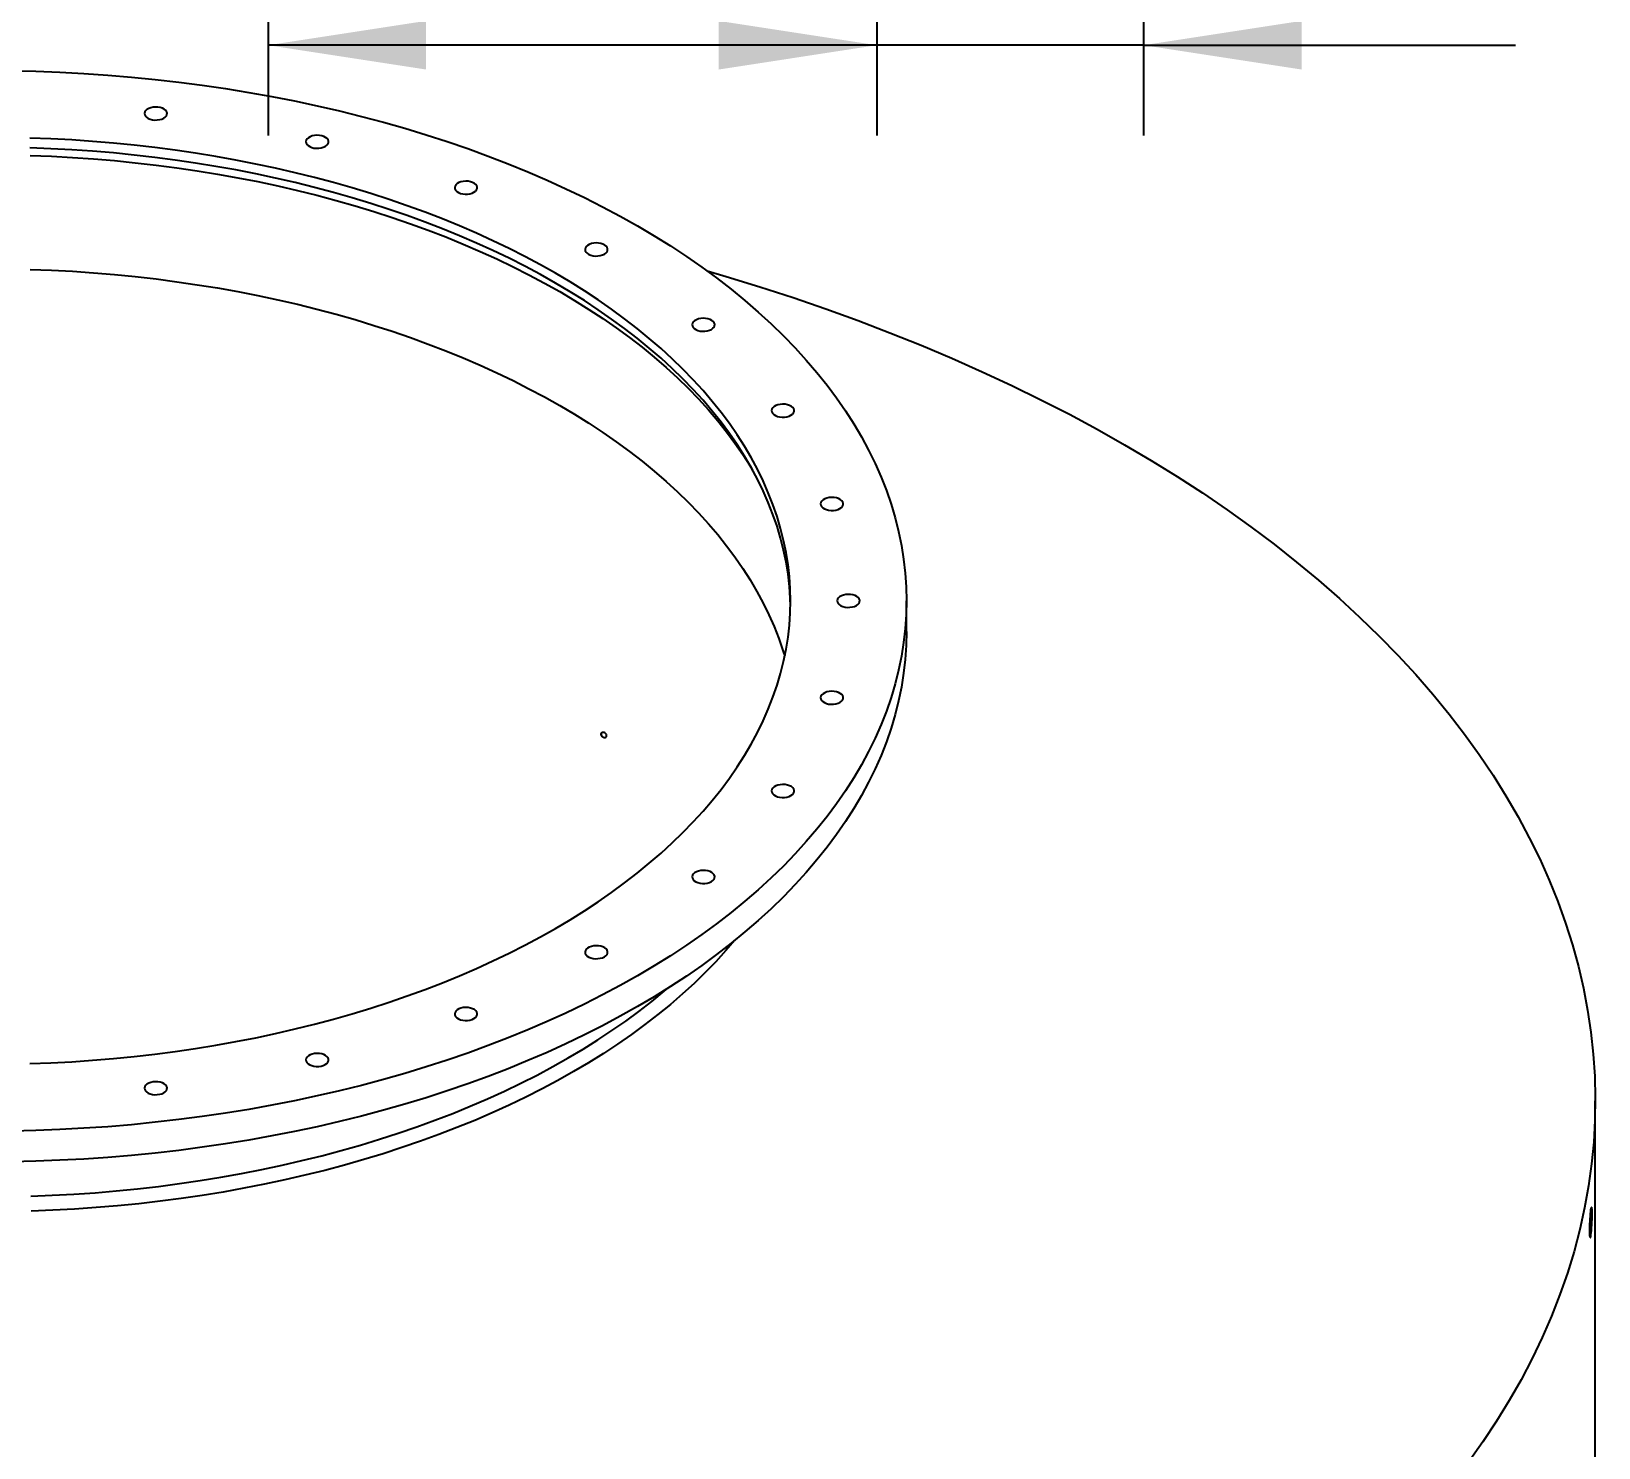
# Model space of a CAD drawing. Header units: millimetres. Extents: x 0 to 594, y 0 to 420.
# Drawn here: x 362.85 to 397.54, y 94.04 to 125.39 of the extents above; entities that cross this region are included whole.
import ezdxf

# ---------------------------------------------------------------- set-up
doc = ezdxf.new("R2010")
doc.units = ezdxf.units.MM
doc.layers.add('10', color=7, linetype='Continuous')
doc.styles.add('SLDTEXTSTYLE0', font='TXT', dxfattribs={"width": 0.7})
doc.dimstyles.new('SLDDIMSTYLE4', dxfattribs={"dimtxt": 3.5, "dimasz": 3.5, "dimexe": 0, "dimexo": 0.0625, "dimgap": 0.875, "dimtad": 2, "dimdec": 0, "dimlfac": 30, "dimrnd": 1e-09, "dimzin": 12, "dimdsep": 46, "dimtxsty": 'SLDTEXTSTYLE0', "dimsah": 1, "dimcen": 0.09, "dimadec": 0, "dimazin": 3, "dimtfac": 1, "dimtdec": 0, "dimtmove": 0, "dimatfit": 0, "dimfxl": 0, "dimfrac": 2, "dimtolj": 1, "dimtzin": 12, "dimarcsym": 0})
doc.dimstyles.new('SLDDIMSTYLE5', dxfattribs={"dimtxt": 3.5, "dimasz": 3.5, "dimexe": 0, "dimexo": 0.0625, "dimgap": 0.875, "dimtad": 2, "dimdec": 0, "dimlfac": 30, "dimrnd": 1e-09, "dimzin": 12, "dimdsep": 46, "dimtxsty": 'SLDTEXTSTYLE0', "dimsah": 1, "dimcen": 0.09, "dimadec": 0, "dimazin": 3, "dimtfac": 1, "dimtdec": 0, "dimtofl": 0, "dimtmove": 0, "dimatfit": 3, "dimfxl": 0, "dimfrac": 2, "dimtolj": 1, "dimtzin": 12, "dimarcsym": 0})

# ---------------------------------------------------------------- blocks, each defined once
blk = doc.blocks.new('_D_32')
at = {"layer": '10'}
for p, q in [((381.559, 138.612), (381.559, 123.079)), ((368.085, 134.996), (368.085, 123.079)), ((381.559, 125.079), (368.085, 125.079))]:
    blk.add_line(p, q, dxfattribs=at)
for points in [[(368.085, 125.079), (371.585, 124.54), (371.585, 125.617)], [(381.559, 125.079), (378.059, 125.617), (378.059, 124.54)]]:
    blk.add_solid(points, dxfattribs=at)
at = {"layer": '10', "insert": (371.185, 129.591), "char_height": 3.5, "attachment_point": 1, "style": 'SLDTEXTSTYLE0'}
blk.add_mtext('404', dxfattribs=at)
blk = doc.blocks.new('_D_33')
at = {"layer": '10'}
for p, q in [((387.466, 141.704), (387.466, 123.079)), ((381.559, 138.612), (381.559, 123.079)), ((381.559, 125.079), (374.829, 125.079)), ((387.466, 125.079), (381.559, 125.079)), ((387.466, 125.079), (395.701, 125.079))]:
    blk.add_line(p, q, dxfattribs=at)
for points in [[(381.559, 125.079), (378.059, 125.617), (378.059, 124.54)], [(387.466, 125.079), (390.966, 124.54), (390.966, 125.617)]]:
    blk.add_solid(points, dxfattribs=at)
at = {"layer": '10', "insert": (389.591, 129.591), "char_height": 3.5, "attachment_point": 1, "style": 'SLDTEXTSTYLE0'}
blk.add_mtext('177', dxfattribs=at)

msp = doc.modelspace()

# ---------------------------------------------------------------- linework, layer by layer
at = {"color": 7, "linetype": 'Continuous', "lineweight": 25}
for p, q in [((382.2169, 112.1004), (382.2169, 112.7809)), ((397.4669, 39.9726), (397.4669, 101.7122)), ((397.385, 99.3579), (397.3845, 99.3579)), ((397.3562, 98.6919), (397.3567, 98.6919))]:
    msp.add_line(p, q, dxfattribs=at)
at = {"color": 7, "linetype": 'Continuous', "lineweight": 25, "flags": 128}
for points in [[(362.4158, 124.515), (362.9477, 124.503), (363.4789, 124.4829), (364.0089, 124.4547), (364.5376, 124.4186), (365.0644, 124.3745), (365.589, 124.3225), (366.1111, 124.2625), (366.6302, 124.1947), (367.1462, 124.1191), (367.6585, 124.0357), (368.1669, 123.9445), (368.6709, 123.8458), (369.1703, 123.7394), (369.6648, 123.6255), (370.1538, 123.5042), (370.6372, 123.3756), (371.1147, 123.2397), (371.5857, 123.0966), (372.0502, 122.9464), (372.5077, 122.7893), (372.9578, 122.6253), (373.4004, 122.4546), (373.8352, 122.2772), (374.2617, 122.0934), (374.6797, 121.9031), (375.089, 121.7066), (375.4892, 121.504), (375.8801, 121.2954), (376.2614, 121.081), (376.6328, 120.8609), (376.9941, 120.6352), (377.3451, 120.4042), (377.6855, 120.1679), (378.015, 119.9266), (378.3335, 119.6804), (378.6408, 119.4294), (378.9365, 119.1739), (379.2205, 118.914), (379.4927, 118.65), (379.7528, 118.3818), (380.0007, 118.1099), (380.2361, 117.8343), (380.4589, 117.5552), (380.6691, 117.2729), (380.8663, 116.9874), (381.0506, 116.6991), (381.2217, 116.4082), (381.3795, 116.1147), (381.524, 115.8189), (381.655, 115.5211), (381.7725, 115.2214), (381.8764, 114.92), (381.9665, 114.6171), (382.0429, 114.313), (382.1055, 114.0078), (382.1542, 113.7018), (382.189, 113.3952), (382.2099, 113.0881), (382.2169, 112.7809), (382.2099, 112.4736), (382.189, 112.1665), (382.1542, 111.8599), (382.1055, 111.5539), (382.0429, 111.2487), (381.9665, 110.9446), (381.8764, 110.6417), (381.7725, 110.3404), (381.655, 110.0406), (381.524, 109.7428), (381.3795, 109.447), (381.2217, 109.1536), (381.0506, 108.8626), (380.8663, 108.5743), (380.6691, 108.2889), (380.4589, 108.0065), (380.2361, 107.7274), (380.0007, 107.4518), (379.7528, 107.1799), (379.4927, 106.9118), (379.2205, 106.6477), (378.9365, 106.3878), (378.6408, 106.1323), (378.3335, 105.8813), (378.015, 105.6351), (377.6855, 105.3938), (377.3451, 105.1575), (376.9941, 104.9265), (376.6328, 104.7008), (376.2614, 104.4807), (375.8801, 104.2663), (375.4892, 104.0577), (375.089, 103.8551), (374.6797, 103.6586), (374.2617, 103.4683), (373.8352, 103.2845), (373.4004, 103.1071), (372.9578, 102.9364), (372.5077, 102.7724), (372.0502, 102.6153), (371.5857, 102.4651), (371.1147, 102.3221), (370.6372, 102.1861), (370.1538, 102.0575), (369.6648, 101.9362), (369.1703, 101.8223), (368.6709, 101.716), (368.1669, 101.6172), (367.6585, 101.5261), (367.1462, 101.4426), (366.6302, 101.367), (366.1111, 101.2992), (365.589, 101.2392), (365.0644, 101.1872), (364.5376, 101.1431), (364.0089, 101.107), (363.4789, 101.0789), (362.9477, 101.0588), (362.4158, 101.0467)], [(365.7768, 123.4648), (365.8106, 123.4892), (365.8347, 123.5171), (365.8477, 123.5474), (365.8492, 123.5786), (365.839, 123.6092), (365.8176, 123.6379), (365.7861, 123.6633), (365.7458, 123.6841), (365.6988, 123.6995), (365.6471, 123.7086), (365.5932, 123.7111), (365.5397, 123.7069), (365.4889, 123.6962), (365.4434, 123.6794), (365.4051, 123.6573), (365.376, 123.631), (365.3574, 123.6017), (365.3501, 123.5708), (365.3545, 123.5397), (365.3703, 123.5098), (365.3969, 123.4827), (365.433, 123.4595), (365.477, 123.4412), (365.5266, 123.4289), (365.5797, 123.423), (365.6337, 123.4239), (365.6862, 123.4314), (365.7346, 123.4453), (365.7768, 123.4648)], [(374.4465, 105.5284), (374.771, 105.7208), (375.0867, 105.9179), (375.3934, 106.1198), (375.6908, 106.3262), (375.9788, 106.5371), (376.2571, 106.7523), (376.5255, 106.9715), (376.7839, 107.1948), (377.0321, 107.4219), (377.2699, 107.6526), (377.4972, 107.8869), (377.7137, 108.1245), (377.9195, 108.3653), (378.1142, 108.6092), (378.2978, 108.8559), (378.4701, 109.1053), (378.6311, 109.3572), (378.7806, 109.6114), (378.9186, 109.8679), (379.0448, 110.1263), (379.1593, 110.3865), (379.2619, 110.6484), (379.3527, 110.9118), (379.4315, 111.1764), (379.4982, 111.4421), (379.5529, 111.7088), (379.5954, 111.9761), (379.6258, 112.2441), (379.6441, 112.5124), (379.6502, 112.7809), (379.6441, 113.0493), (379.6258, 113.3176), (379.5954, 113.5856), (379.5529, 113.853), (379.4982, 114.1196), (379.4315, 114.3853), (379.3527, 114.65), (379.2619, 114.9133), (379.1593, 115.1752), (379.0448, 115.4354), (378.9186, 115.6939), (378.7806, 115.9503), (378.6311, 116.2045), (378.4701, 116.4565), (378.2978, 116.7058), (378.1142, 116.9525), (377.9195, 117.1964), (377.7137, 117.4372), (377.4972, 117.6748), (377.2699, 117.9091), (377.0321, 118.1399), (376.7839, 118.3669), (376.5255, 118.5902), (376.2571, 118.8095), (375.9788, 119.0246), (375.6908, 119.2355), (375.3934, 119.4419), (375.0867, 119.6438), (374.771, 119.841), (374.4465, 120.0333), (374.1133, 120.2206), (373.7717, 120.4029), (373.422, 120.5799), (373.0644, 120.7516), (372.6992, 120.9179), (372.3265, 121.0785), (371.9467, 121.2335), (371.5599, 121.3827), (371.1666, 121.5259), (370.7669, 121.6632), (370.361, 121.7944), (369.9494, 121.9194), (369.5323, 122.0382), (369.1099, 122.1506), (368.6825, 122.2566), (368.2505, 122.3561), (367.8142, 122.449), (367.3737, 122.5353), (366.9295, 122.615), (366.4819, 122.6879), (366.0311, 122.7539), (365.5774, 122.8132), (365.1212, 122.8656), (364.6628, 122.9111), (364.2025, 122.9496), (363.7406, 122.9812), (363.2775, 123.0057), (362.8134, 123.0233)], [(369.3504, 122.839), (369.3843, 122.8633), (369.4083, 122.8913), (369.4214, 122.9216), (369.4228, 122.9528), (369.4126, 122.9834), (369.3913, 123.0121), (369.3597, 123.0374), (369.3195, 123.0583), (369.2724, 123.0736), (369.2208, 123.0828), (369.1669, 123.0853), (369.1133, 123.0811), (369.0626, 123.0704), (369.017, 123.0536), (368.9788, 123.0315), (368.9497, 123.0052), (368.931, 122.9759), (368.9237, 122.945), (368.9281, 122.9139), (368.944, 122.884), (368.9706, 122.8569), (369.0067, 122.8336), (369.0506, 122.8154), (369.1003, 122.8031), (369.1534, 122.7972), (369.2074, 122.7981), (369.2599, 122.8056), (369.3083, 122.8195), (369.3504, 122.839)], [(379.6492, 112.672), (379.6441, 112.8316), (379.6258, 113.0999), (379.5954, 113.3678), (379.5529, 113.6352), (379.4982, 113.9019), (379.4315, 114.1676), (379.3527, 114.4322), (379.2619, 114.6956), (379.1593, 114.9574), (379.0448, 115.2177), (378.9186, 115.4761), (378.7806, 115.7325), (378.6311, 115.9868), (378.4701, 116.2387), (378.2978, 116.4881), (378.1142, 116.7348), (377.9195, 116.9786), (377.7137, 117.2195), (377.4972, 117.4571), (377.2699, 117.6914), (377.0321, 117.9221), (376.7839, 118.1492), (376.5255, 118.3725), (376.2571, 118.5917), (375.9788, 118.8069), (375.6908, 119.0177), (375.3934, 119.2242), (375.0867, 119.426), (374.771, 119.6232), (374.4465, 119.8155), (374.1133, 120.0029), (373.7717, 120.1852), (373.422, 120.3622), (373.0644, 120.5339), (372.6992, 120.7001), (372.3265, 120.8608), (371.9467, 121.0157), (371.5599, 121.1649), (371.1666, 121.3082), (370.7669, 121.4455), (370.361, 121.5767), (369.9494, 121.7017), (369.5323, 121.8205), (369.1099, 121.9329), (368.6825, 122.0389), (368.2505, 122.1384), (367.8142, 122.2313), (367.3737, 122.3176), (366.9295, 122.3972), (366.4819, 122.4701), (366.0311, 122.5362), (365.5774, 122.5955), (365.1212, 122.6478), (364.6628, 122.6933), (364.2025, 122.7319), (363.7406, 122.7634), (363.2775, 122.788), (362.8134, 122.8055)], [(362.8203, 122.6374), (363.2879, 122.6197), (363.7546, 122.595), (364.2199, 122.5632), (364.6837, 122.5244), (365.1455, 122.4786), (365.6051, 122.4258), (366.0622, 122.3661), (366.5164, 122.2995), (366.9674, 122.2261), (367.4149, 122.1458), (367.8587, 122.0589), (368.2983, 121.9653), (368.7336, 121.865), (369.1641, 121.7582), (369.5897, 121.645), (370.01, 121.5253), (370.4247, 121.3994), (370.8335, 121.2672), (371.2362, 121.1289), (371.6326, 120.9845), (372.0222, 120.8342), (372.4049, 120.6781), (372.7804, 120.5162), (373.1484, 120.3488), (373.5086, 120.1758), (373.861, 119.9974), (374.2051, 119.8138), (374.5407, 119.625), (374.8677, 119.4312), (375.1858, 119.2326), (375.4948, 119.0292), (375.7944, 118.8212), (376.0845, 118.6088), (376.3649, 118.392), (376.6354, 118.1711), (376.8957, 117.9462), (377.1458, 117.7174), (377.3854, 117.4849), (377.6143, 117.2488), (377.8325, 117.0094), (378.0398, 116.7668), (378.236, 116.5211), (378.421, 116.2726), (378.5946, 116.0213), (378.7568, 115.7675), (378.8124, 115.6755)], [(372.6439, 121.8228), (372.6778, 121.8471), (372.7018, 121.875), (372.7148, 121.9053), (372.7163, 121.9365), (372.7061, 121.9672), (372.6848, 121.9958), (372.6532, 122.0212), (372.613, 122.042), (372.5659, 122.0574), (372.5142, 122.0665), (372.4604, 122.0691), (372.4068, 122.0649), (372.3561, 122.0541), (372.3105, 122.0373), (372.2723, 122.0152), (372.2432, 121.9889), (372.2245, 121.9596), (372.2172, 121.9287), (372.2216, 121.8976), (372.2375, 121.8678), (372.2641, 121.8406), (372.3002, 121.8174), (372.3441, 121.7992), (372.3938, 121.7868), (372.4468, 121.781), (372.5009, 121.7818), (372.5533, 121.7893), (372.6018, 121.8032), (372.6439, 121.8228)], [(375.5307, 120.4551), (375.5646, 120.4794), (375.5886, 120.5074), (375.6016, 120.5377), (375.6031, 120.5689), (375.5929, 120.5995), (375.5715, 120.6282), (375.54, 120.6535), (375.4998, 120.6744), (375.4527, 120.6897), (375.401, 120.6989), (375.3471, 120.7014), (375.2936, 120.6972), (375.2428, 120.6864), (375.1973, 120.6696), (375.1591, 120.6476), (375.1299, 120.6213), (375.1113, 120.592), (375.104, 120.5611), (375.1084, 120.5299), (375.1243, 120.5001), (375.1509, 120.4729), (375.187, 120.4497), (375.2309, 120.4315), (375.2805, 120.4192), (375.3336, 120.4133), (375.3877, 120.4141), (375.4401, 120.4217), (375.4885, 120.4355), (375.5307, 120.4551)], [(362.8203, 120.1165), (363.2879, 120.0989), (363.7546, 120.0741), (364.2199, 120.0423), (364.6837, 120.0035), (365.1455, 119.9577), (365.6051, 119.9049), (366.0622, 119.8452), (366.5164, 119.7786), (366.9674, 119.7052), (367.4149, 119.6249), (367.8587, 119.538), (368.2983, 119.4444), (368.7336, 119.3441), (369.1641, 119.2373), (369.5897, 119.1241), (370.01, 119.0044), (370.4247, 118.8785), (370.8335, 118.7463), (371.2362, 118.608), (371.6326, 118.4636), (372.0222, 118.3133), (372.4049, 118.1572), (372.7804, 117.9953), (373.1484, 117.8279), (373.5086, 117.6549), (373.861, 117.4765), (374.2051, 117.2929), (374.5407, 117.1041), (374.8677, 116.9103), (375.1858, 116.7117), (375.4948, 116.5083), (375.7944, 116.3003), (376.0845, 116.0879), (376.3649, 115.8711), (376.6354, 115.6502), (376.8957, 115.4253), (377.1458, 115.1965), (377.3854, 114.964), (377.6143, 114.728), (377.8325, 114.4885), (378.0398, 114.2459), (378.236, 114.0002), (378.421, 113.7517), (378.5946, 113.5004), (378.7568, 113.2466), (378.9074, 112.9905), (379.0464, 112.7321), (379.1736, 112.4717), (379.2889, 112.2096), (379.3924, 111.9457), (379.4838, 111.6804), (379.5228, 111.5546)], [(377.8024, 120.0838), (378.2279, 119.9588), (378.9725, 119.7301), (379.7075, 119.4912), (380.4325, 119.2423), (381.147, 118.9836), (381.8507, 118.7151), (382.5432, 118.4371), (383.2241, 118.1498), (383.893, 117.8531), (384.5495, 117.5474), (385.1933, 117.2328), (385.824, 116.9095), (386.4413, 116.5777), (387.0447, 116.2375), (387.634, 115.8891), (388.2089, 115.5328), (388.7689, 115.1687), (389.3139, 114.797), (389.8434, 114.418), (390.3572, 114.0319), (390.8551, 113.6388), (391.3366, 113.239), (391.8016, 112.8328), (392.2498, 112.4203), (392.6809, 112.0018), (393.0947, 111.5775), (393.491, 111.1477), (393.8695, 110.7125), (394.2301, 110.2723), (394.5725, 109.8273), (394.8965, 109.3777), (395.2019, 108.9239), (395.4887, 108.4659), (395.7565, 108.0042), (396.0053, 107.539), (396.235, 107.0704), (396.4453, 106.5989), (396.6363, 106.1246), (396.8077, 105.6479), (396.9594, 105.1689), (397.0915, 104.688), (397.2038, 104.2054), (397.2962, 103.7214), (397.3688, 103.2363), (397.4214, 102.7503), (397.454, 102.2637), (397.4667, 101.7769), (397.4593, 101.2899), (397.432, 100.8033), (397.3847, 100.3171), (397.3174, 99.8317), (397.2303, 99.3474), (397.1233, 98.8644), (396.9964, 98.3831), (396.8499, 97.9035), (396.6837, 97.4262), (396.4979, 96.9512), (396.2927, 96.4789), (396.0682, 96.0095), (395.8244, 95.5434), (395.5616, 95.0807), (395.2799, 94.6217), (394.9794, 94.1668), (394.6603, 93.716)], [(377.8998, 118.7886), (377.9337, 118.8129), (377.9577, 118.8409), (377.9707, 118.8712), (377.9722, 118.9024), (377.962, 118.933), (377.9406, 118.9617), (377.9091, 118.987), (377.8689, 119.0079), (377.8218, 119.0232), (377.7701, 119.0324), (377.7162, 119.0349), (377.6627, 119.0307), (377.6119, 119.0199), (377.5664, 119.0031), (377.5282, 118.9811), (377.499, 118.9548), (377.4804, 118.9255), (377.4731, 118.8946), (377.4775, 118.8635), (377.4934, 118.8336), (377.52, 118.8065), (377.5561, 118.7832), (377.6, 118.765), (377.6496, 118.7527), (377.7027, 118.7468), (377.7568, 118.7476), (377.8092, 118.7552), (377.8577, 118.769), (377.8998, 118.7886)], [(379.6602, 116.8873), (379.6941, 116.9116), (379.7181, 116.9396), (379.7311, 116.9699), (379.7326, 117.0011), (379.7224, 117.0317), (379.7011, 117.0604), (379.6695, 117.0857), (379.6293, 117.1066), (379.5822, 117.1219), (379.5305, 117.1311), (379.4767, 117.1336), (379.4231, 117.1294), (379.3723, 117.1186), (379.3268, 117.1018), (379.2886, 117.0798), (379.2595, 117.0535), (379.2408, 117.0242), (379.2335, 116.9933), (379.2379, 116.9622), (379.2538, 116.9323), (379.2804, 116.9052), (379.3165, 116.8819), (379.3604, 116.8637), (379.41, 116.8514), (379.4631, 116.8455), (379.5172, 116.8464), (379.5696, 116.8539), (379.6181, 116.8678), (379.6602, 116.8873)], [(380.7443, 114.8243), (380.7781, 114.8486), (380.8021, 114.8766), (380.8152, 114.9068), (380.8167, 114.938), (380.8065, 114.9687), (380.7851, 114.9974), (380.7536, 115.0227), (380.7133, 115.0435), (380.6663, 115.0589), (380.6146, 115.0681), (380.5607, 115.0706), (380.5071, 115.0664), (380.4564, 115.0556), (380.4109, 115.0388), (380.3726, 115.0168), (380.3435, 114.9905), (380.3249, 114.9612), (380.3176, 114.9302), (380.322, 114.8991), (380.3378, 114.8693), (380.3644, 114.8421), (380.4005, 114.8189), (380.4444, 114.8007), (380.4941, 114.7884), (380.5472, 114.7825), (380.6012, 114.7833), (380.6537, 114.7909), (380.7021, 114.8047), (380.7443, 114.8243)], [(381.1103, 112.6788), (381.1442, 112.7031), (381.1682, 112.7311), (381.1812, 112.7614), (381.1827, 112.7926), (381.1725, 112.8232), (381.1511, 112.8519), (381.1196, 112.8772), (381.0794, 112.8981), (381.0323, 112.9134), (380.9806, 112.9226), (380.9268, 112.9251), (380.8732, 112.9209), (380.8224, 112.9102), (380.7769, 112.8933), (380.7387, 112.8713), (380.7096, 112.845), (380.6909, 112.8157), (380.6836, 112.7848), (380.688, 112.7537), (380.7039, 112.7238), (380.7305, 112.6967), (380.7666, 112.6734), (380.8105, 112.6552), (380.8601, 112.6429), (380.9132, 112.637), (380.9673, 112.6379), (381.0197, 112.6454), (381.0682, 112.6593), (381.1103, 112.6788)], [(382.2169, 112.1004), (382.2099, 111.7931), (382.189, 111.4861), (382.1542, 111.1794), (382.1055, 110.8734), (382.0429, 110.5683), (381.9665, 110.2642), (381.8764, 109.9613), (381.7725, 109.6599), (381.655, 109.3602), (381.524, 109.0623), (381.3795, 108.7666), (381.2217, 108.4731), (381.0506, 108.1821), (380.8663, 107.8938), (380.6691, 107.6084), (380.4589, 107.3261), (380.2361, 107.047), (380.0007, 106.7714), (379.7528, 106.4994), (379.4927, 106.2313), (379.2205, 105.9672), (378.9365, 105.7073), (378.6408, 105.4518), (378.3335, 105.2009), (378.015, 104.9547), (377.6855, 104.7133), (377.3451, 104.4771), (376.9941, 104.246), (376.6328, 104.0204), (376.2614, 103.8003), (375.8801, 103.5858), (375.4892, 103.3772), (375.089, 103.1746), (374.6797, 102.9781), (374.2617, 102.7879), (373.8352, 102.604), (373.4004, 102.4267), (372.9578, 102.2559), (372.5077, 102.092), (372.0502, 101.9348), (371.5857, 101.7847), (371.1147, 101.6416), (370.6372, 101.5057), (370.1538, 101.377), (369.6648, 101.2557), (369.1703, 101.1419), (368.6709, 101.0355), (368.1669, 100.9367), (367.6585, 100.8456), (367.1462, 100.7622), (366.6302, 100.6866), (366.1111, 100.6187), (365.589, 100.5588), (365.0644, 100.5067), (364.5376, 100.4626), (364.0089, 100.4265), (363.4789, 100.3984), (362.9477, 100.3783), (362.4158, 100.3663)], [(380.7443, 110.5333), (380.7781, 110.5577), (380.8021, 110.5856), (380.8152, 110.6159), (380.8167, 110.6471), (380.8065, 110.6777), (380.7851, 110.7064), (380.7536, 110.7318), (380.7133, 110.7526), (380.6663, 110.768), (380.6146, 110.7771), (380.5607, 110.7797), (380.5071, 110.7754), (380.4564, 110.7647), (380.4109, 110.7479), (380.3726, 110.7258), (380.3435, 110.6995), (380.3249, 110.6702), (380.3176, 110.6393), (380.322, 110.6082), (380.3378, 110.5784), (380.3644, 110.5512), (380.4005, 110.528), (380.4444, 110.5098), (380.4941, 110.4974), (380.5472, 110.4915), (380.6012, 110.4924), (380.6537, 110.4999), (380.7021, 110.5138), (380.7443, 110.5333)], [(375.5187, 109.7591), (375.4952, 109.7689), (375.4752, 109.7855), (375.4619, 109.8064), (375.4572, 109.8284), (375.4619, 109.8481), (375.4648, 109.8526)], [(379.6602, 108.4703), (379.6941, 108.4946), (379.7181, 108.5226), (379.7311, 108.5529), (379.7326, 108.5841), (379.7224, 108.6147), (379.7011, 108.6434), (379.6695, 108.6687), (379.6293, 108.6896), (379.5822, 108.7049), (379.5305, 108.7141), (379.4767, 108.7166), (379.4231, 108.7124), (379.3723, 108.7017), (379.3268, 108.6848), (379.2886, 108.6628), (379.2595, 108.6365), (379.2408, 108.6072), (379.2335, 108.5763), (379.2379, 108.5452), (379.2538, 108.5153), (379.2804, 108.4882), (379.3165, 108.4649), (379.3604, 108.4467), (379.41, 108.4344), (379.4631, 108.4285), (379.5172, 108.4294), (379.5696, 108.4369), (379.6181, 108.4508), (379.6602, 108.4703)], [(377.8998, 106.569), (377.9337, 106.5933), (377.9577, 106.6213), (377.9707, 106.6516), (377.9722, 106.6828), (377.962, 106.7134), (377.9406, 106.7421), (377.9091, 106.7674), (377.8689, 106.7883), (377.8218, 106.8036), (377.7701, 106.8128), (377.7162, 106.8153), (377.6627, 106.8111), (377.6119, 106.8004), (377.5664, 106.7836), (377.5282, 106.7615), (377.499, 106.7352), (377.4804, 106.7059), (377.4731, 106.675), (377.4775, 106.6439), (377.4934, 106.614), (377.52, 106.5869), (377.5561, 106.5636), (377.6, 106.5454), (377.6496, 106.5331), (377.7027, 106.5272), (377.7568, 106.5281), (377.8092, 106.5356), (377.8577, 106.5495), (377.8998, 106.569)], [(362.8134, 102.5384), (363.2775, 102.556), (363.7406, 102.5806), (364.2025, 102.6121), (364.6628, 102.6507), (365.1212, 102.6961), (365.5774, 102.7485), (366.0311, 102.8078), (366.4819, 102.8739), (366.9295, 102.9467), (367.3737, 103.0264), (367.8142, 103.1127), (368.2505, 103.2056), (368.6825, 103.3051), (369.1099, 103.4111), (369.5323, 103.5235), (369.9494, 103.6423), (370.361, 103.7673), (370.7669, 103.8985), (371.1666, 104.0358), (371.5599, 104.1791), (371.9467, 104.3282), (372.3265, 104.4832), (372.6992, 104.6438), (373.0644, 104.8101), (373.422, 104.9818), (373.7717, 105.1588), (374.1133, 105.3411), (374.4465, 105.5284)], [(375.5307, 104.9025), (375.5646, 104.9268), (375.5886, 104.9548), (375.6016, 104.9851), (375.6031, 105.0163), (375.5929, 105.0469), (375.5715, 105.0756), (375.54, 105.1009), (375.4998, 105.1218), (375.4527, 105.1371), (375.401, 105.1463), (375.3471, 105.1488), (375.2936, 105.1446), (375.2428, 105.1339), (375.1973, 105.1171), (375.1591, 105.095), (375.1299, 105.0687), (375.1113, 105.0394), (375.104, 105.0085), (375.1084, 104.9774), (375.1243, 104.9475), (375.1509, 104.9204), (375.187, 104.8971), (375.2309, 104.8789), (375.2805, 104.8666), (375.3336, 104.8607), (375.3877, 104.8616), (375.4401, 104.8691), (375.4885, 104.883), (375.5307, 104.9025)], [(372.6439, 103.5349), (372.6778, 103.5592), (372.7018, 103.5871), (372.7148, 103.6174), (372.7163, 103.6486), (372.7061, 103.6793), (372.6848, 103.7079), (372.6532, 103.7333), (372.613, 103.7541), (372.5659, 103.7695), (372.5142, 103.7786), (372.4604, 103.7812), (372.4068, 103.777), (372.3561, 103.7662), (372.3105, 103.7494), (372.2723, 103.7273), (372.2432, 103.701), (372.2245, 103.6717), (372.2172, 103.6408), (372.2216, 103.6097), (372.2375, 103.5799), (372.2641, 103.5527), (372.3002, 103.5295), (372.3441, 103.5113), (372.3938, 103.4989), (372.4468, 103.4931), (372.5009, 103.4939), (372.5533, 103.5014), (372.6018, 103.5153), (372.6439, 103.5349)], [(369.3504, 102.5186), (369.3843, 102.5429), (369.4083, 102.5709), (369.4214, 102.6012), (369.4228, 102.6324), (369.4126, 102.663), (369.3913, 102.6917), (369.3597, 102.717), (369.3195, 102.7379), (369.2724, 102.7532), (369.2208, 102.7624), (369.1669, 102.7649), (369.1133, 102.7607), (369.0626, 102.7499), (369.017, 102.7331), (368.9788, 102.7111), (368.9497, 102.6848), (368.931, 102.6555), (368.9237, 102.6246), (368.9281, 102.5935), (368.944, 102.5636), (368.9706, 102.5365), (369.0067, 102.5132), (369.0506, 102.495), (369.1003, 102.4827), (369.1534, 102.4768), (369.2074, 102.4776), (369.2599, 102.4852), (369.3083, 102.499), (369.3504, 102.5186)], [(365.7768, 101.8928), (365.8106, 101.9171), (365.8347, 101.9451), (365.8477, 101.9754), (365.8492, 102.0066), (365.839, 102.0372), (365.8176, 102.0659), (365.7861, 102.0912), (365.7458, 102.1121), (365.6988, 102.1274), (365.6471, 102.1366), (365.5932, 102.1391), (365.5397, 102.1349), (365.4889, 102.1241), (365.4434, 102.1073), (365.4051, 102.0853), (365.376, 102.059), (365.3574, 102.0297), (365.3501, 101.9987), (365.3545, 101.9676), (365.3703, 101.9378), (365.3969, 101.9106), (365.433, 101.8874), (365.477, 101.8692), (365.5266, 101.8569), (365.5797, 101.851), (365.6337, 101.8518), (365.6862, 101.8594), (365.7346, 101.8732), (365.7768, 101.8928)], [(397.3709, 99.2971), (397.3661, 99.2544), (397.3615, 99.2029), (397.3573, 99.1446), (397.3536, 99.0816), (397.3505, 99.0165), (397.3483, 98.9517), (397.3469, 98.8898), (397.3464, 98.833), (397.3469, 98.7836), (397.3483, 98.7434), (397.3505, 98.7141), (397.3536, 98.6967), (397.3573, 98.692), (397.3615, 98.7), (397.3661, 98.7205), (397.3709, 98.7527)], [(397.3709, 98.7527), (397.3756, 98.7954), (397.3802, 98.8469), (397.3845, 98.9052), (397.3882, 98.9681), (397.3912, 99.0332), (397.3935, 99.098), (397.3949, 99.16), (397.3953, 99.2168), (397.3949, 99.2662), (397.3935, 99.3063), (397.3912, 99.3357), (397.3882, 99.3531), (397.3845, 99.3578), (397.3802, 99.3498), (397.3756, 99.3293), (397.3709, 99.2971)]]:
    msp.add_lwpolyline(points, dxfattribs=at)
at = {"color": 8, "linetype": 'Continuous', "lineweight": 25, "flags": 128}
for points in [[(378.4081, 105.2605), (378.2186, 105.0395), (377.9952, 104.7943), (377.7607, 104.5526), (377.5153, 104.3145), (377.2591, 104.0801), (376.9925, 103.8498), (376.7155, 103.6235), (376.4283, 103.4015), (376.1312, 103.1839), (375.8243, 102.9709), (375.5078, 102.7626), (375.1821, 102.5591), (374.8471, 102.3607), (374.5034, 102.1673), (374.1509, 101.9792), (373.7901, 101.7966), (373.4211, 101.6194), (373.0441, 101.4479), (372.6596, 101.2821), (372.2676, 101.1222), (371.8686, 100.9682), (371.4627, 100.8204), (371.0502, 100.6787), (370.6314, 100.5433), (370.2067, 100.4143), (369.7762, 100.2918), (369.3404, 100.1758), (368.8994, 100.0664), (368.4536, 99.9637), (368.0033, 99.8678), (367.5488, 99.7788), (367.0905, 99.6966), (366.6285, 99.6214), (366.1634, 99.5532), (365.6952, 99.4921), (365.2245, 99.438), (364.7515, 99.3911), (364.2765, 99.3513), (363.7999, 99.3188), (363.3219, 99.2934), (362.843, 99.2753)], [(362.8343, 99.6071), (363.3089, 99.625), (363.7825, 99.6502), (364.2547, 99.6824), (364.7254, 99.7218), (365.1941, 99.7683), (365.6606, 99.8219), (366.1244, 99.8825), (366.5854, 99.9501), (367.0431, 100.0246), (367.4973, 100.106), (367.9477, 100.1943), (368.3939, 100.2893), (368.8356, 100.391), (369.2726, 100.4994), (369.7045, 100.6143), (370.131, 100.7358), (370.5519, 100.8636), (370.9669, 100.9978), (371.3756, 101.1381), (371.7778, 101.2846), (372.1732, 101.4372), (372.5616, 101.5956), (372.9427, 101.7599), (373.3162, 101.9299), (373.6818, 102.1054), (374.0394, 102.2865), (374.3886, 102.4728), (374.7293, 102.6644), (375.0612, 102.8611), (375.384, 103.0627), (375.6976, 103.2691), (376.0017, 103.4802), (376.2961, 103.6958), (376.5807, 103.9158), (376.8551, 104.14), (376.938, 104.2102)]]:
    msp.add_lwpolyline(points, dxfattribs=at)
at = {"color": 7, "linetype": 'Continuous', "lineweight": 25}
msp.add_arc((375.5345, 109.8062), 0.0497, 251.49654, 320.16512, dxfattribs=at)
for points, knots in [([(375.5187, 109.868), (375.5159, 109.8685), (375.5062, 109.8705), (375.4901, 109.8697), (375.4732, 109.8627), (375.463, 109.8516), (375.4573, 109.8376), (375.4565, 109.8215), (375.4626, 109.8022), (375.4751, 109.7842), (375.4925, 109.7695), (375.508, 109.762), (375.5168, 109.7596), (375.5187, 109.7591)], [0, 0, 0, 0, 0.0438265, 0.1511552, 0.2585024, 0.3658304, 0.4330266, 0.5403545, 0.647692, 0.7549981, 0.8623437, 0.9696745, 1, 1, 1, 1]), ([(375.5187, 109.7591), (375.5237, 109.7582), (375.5355, 109.7561), (375.553, 109.7588), (375.5665, 109.7666), (375.576, 109.7781), (375.581, 109.7926), (375.5797, 109.8115), (375.5715, 109.8306), (375.5574, 109.8478), (375.5391, 109.8613), (375.5254, 109.8658), (375.5187, 109.868)], [0, 0, 0, 0, 0.0772511, 0.1845964, 0.291957, 0.3591332, 0.4664721, 0.5738121, 0.6811869, 0.7885102, 0.8958501, 1, 1, 1, 1]), ([(397.3564, 98.6966), (397.3551, 98.6958), (397.3513, 98.6935), (397.3471, 98.7306), (397.3444, 98.801), (397.3451, 98.8985), (397.3487, 99.0098), (397.3549, 99.1225), (397.3627, 99.2251), (397.3682, 99.2733), (397.3709, 99.2971)], [0, 0, 0, 0, 0.0689474, 0.202555, 0.3361652, 0.4697739, 0.6033771, 0.7369843, 0.8705945, 1, 1, 1, 1]), ([(397.3709, 99.2971), (397.3709, 99.2977), (397.3738, 99.3198), (397.3788, 99.3517), (397.3827, 99.3539), (397.3844, 99.3549)], [0, 0, 0, 0, 0.0174387, 0.5641748, 1, 1, 1, 1])]:
    msp.add_open_spline(points, degree=3, knots=knots, dxfattribs=at)

# ---------------------------------------------------------------- dimensions: what is measured, and where the dimension line sits
at = {"layer": '10'}
for base, p1, p2, dimstyle, picture, middle in [((381.5594, 125.0788), (387.466, 141.7038), (381.5594, 138.6124), 'SLDDIMSTYLE4', '_D_33', (392.6457, 125.0788)), ((368.085, 125.0788), (381.5594, 138.6124), (368.085, 134.9957), 'SLDDIMSTYLE5', '_D_32', (374.2405, 125.0788))]:
    dim = msp.add_linear_dim(base=base, p1=p1, p2=p2, dimstyle=dimstyle, dxfattribs=at)
    dim.commit()
    dim.dimension.update_dxf_attribs({"geometry": picture, "text_midpoint": middle, "dimtype": 160})

doc.saveas('drawing.dxf')
